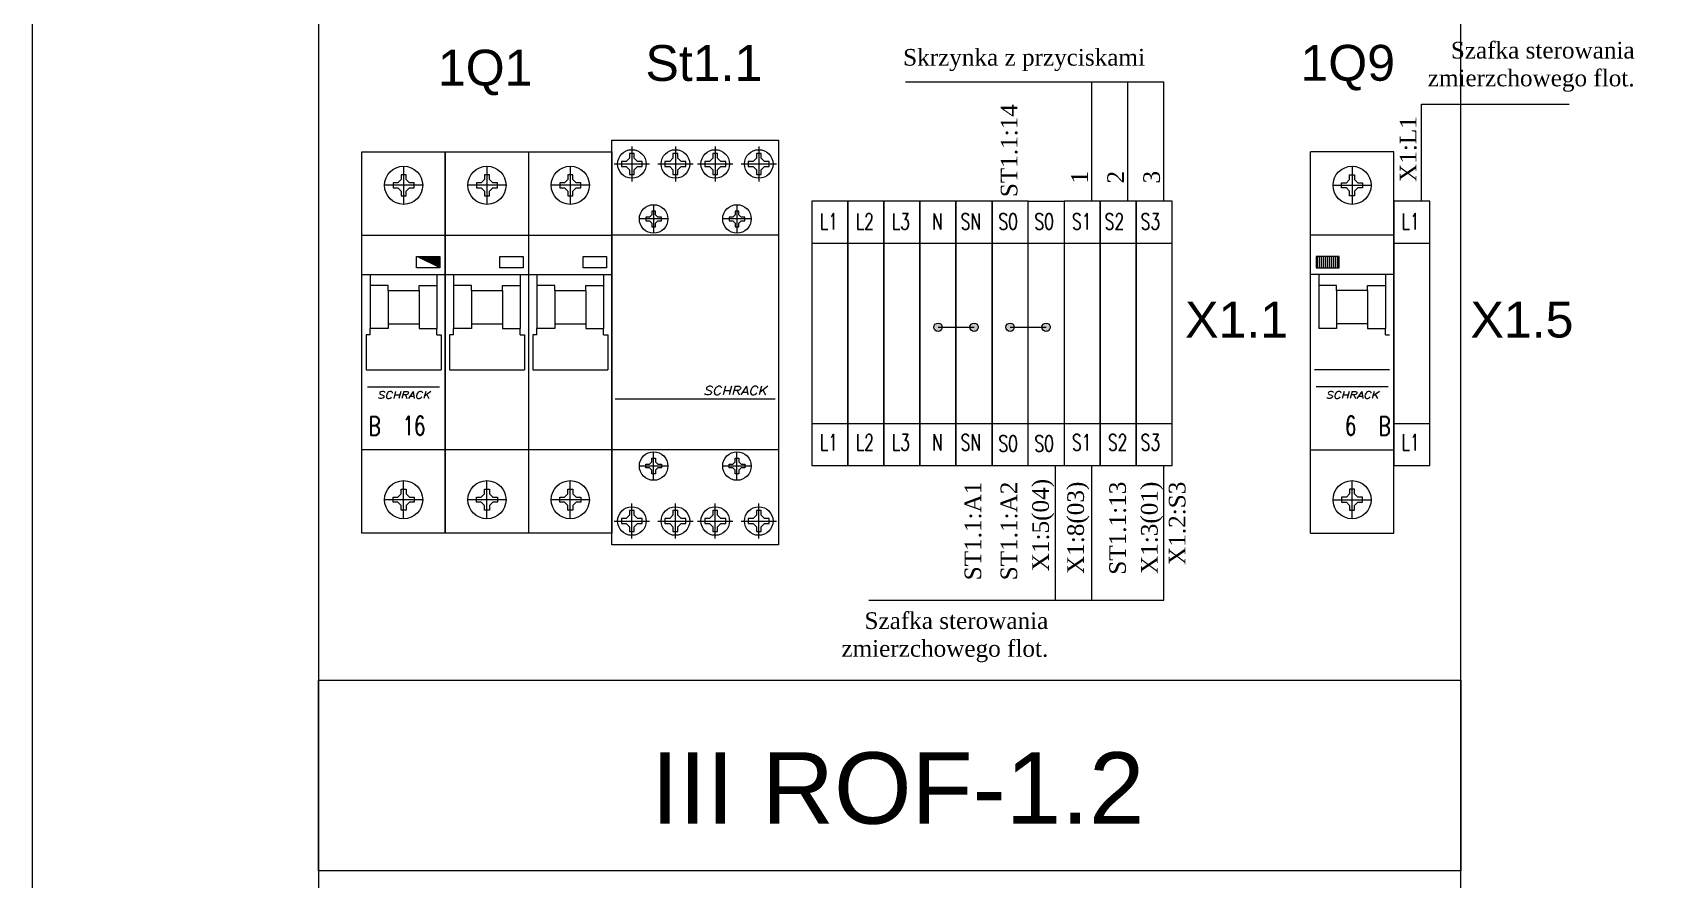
# Model space of a CAD drawing. Header units: millimetres. Extents: x 5687 to 64392, y -1898 to 18483.
# Drawn here: x 52742 to 57565, y 10643 to 13147 of the extents above; entities that cross this region are included whole.
import ezdxf
from ezdxf.enums import TextEntityAlignment as Align

# ---------------------------------------------------------------- set-up
doc = ezdxf.new("R2010")
doc.units = ezdxf.units.MM
doc.header["$LTSCALE"] = 0.3
doc.layers.get('0').update_dxf_attribs({"linetype": 'CONTINUOUS'})
doc.styles.add('Annotative', font='ARIAL.TTF')
doc.styles.add('logo', font='romand.shx', dxfattribs={"oblique": 15, "height": 1.5})
doc.styles.add('OPIS', font='simplex.shx', dxfattribs={"width": 0.7, "height": 4})
doc.styles.get("Standard").update_dxf_attribs({"font": 'romans.shx', "width": 0.7})

msp = doc.modelspace()

# ---------------------------------------------------------------- hatches: boundary and pattern name
at = {"lineweight": 9}
h = msp.add_hatch(dxfattribs=at)
h.set_pattern_fill('ANSI31', color=256, scale=3.522750000000001, angle=45, style=0)
h.set_pattern_definition([(90, (983224831.7889, 998003251.1283987), (-11.18473125, 2.346622895998962e-15), [])])
h.paths.add_polyline_path([(53878.73204580354, 12484.68053272731), (53878.73204580354, 12451.3445563045), (53946.90587669946, 12451.3445563045), (53946.90587669946, 12484.68053272731)])
h = msp.add_hatch(dxfattribs=at)
h.set_pattern_fill('ANSI31', color=256, scale=3.522750000000001, angle=45, style=0)
h.set_pattern_definition([(90, (983225078.3814002, 998003251.1283987), (-11.18473125, 2.346622895998962e-15), [])])
h.paths.add_polyline_path([(54125.3245458038, 12484.68053272731), (54125.3245458038, 12451.3445563045), (54193.49837669902, 12451.3445563045), (54193.49837669902, 12484.68053272731)])
h = msp.add_hatch(dxfattribs=at)
h.set_pattern_fill('ANSI31', color=256, scale=3.522750000000001, angle=45, style=0)
h.set_pattern_definition([(90, (983225324.9739002, 998003251.1283987), (-11.18473125, 2.346622895998962e-15), [])])
h.paths.add_polyline_path([(54371.9170458036, 12484.68053272731), (54371.9170458036, 12451.3445563045), (54440.09087669928, 12451.3445563045), (54440.09087669928, 12484.68053272731)])
h = msp.add_hatch(dxfattribs=at)
h.set_pattern_fill('ANSI31', color=256, scale=3.522750000000001, angle=45, style=0)
h.set_pattern_definition([(90, (983224108.1160085, 998003251.1283987), (-11.18473125, 2.346622895998962e-15), [])])
h.paths.add_polyline_path([(56539.8614688286, 12484.68053272731), (56539.8614688286, 12451.3445563045), (56608.03529972382, 12451.3445563045), (56608.03529972382, 12484.68053272731)])
h = msp.add_hatch(color=256, dxfattribs=at)
h.dxf.hatch_style = 1
h.paths.add_polyline_path([(55408.72962062046, 12275.72594783415, 1), (55433.98932169107, 12275.72594783415, 1)])
h.paths.add_polyline_path([(55515.25758062032, 12275.72594783415, 1), (55540.5172816914, 12275.72594783415, 1)])
h = msp.add_hatch(color=256, dxfattribs=at)
h.dxf.hatch_style = 1
h.paths.add_polyline_path([(55621.78554062042, 12275.72594783415, 1), (55647.04524169126, 12275.72594783415, 1)])
h.paths.add_polyline_path([(55728.31350062028, 12275.72594783415, 1), (55753.57320169089, 12275.72594783415, 1)])

# ---------------------------------------------------------------- linework, layer by layer
for p, q in [((55325.48219856209, 13001.83061213561), (56089.04066031598, 13001.83061213561)), ((55875.98474031579, 12648.5609938575), (55875.98474031579, 13001.83061213561)), ((55982.51270031565, 12648.5609938575), (55982.51270031565, 13001.83061213561)), ((56089.04066031598, 12648.5609938575), (56089.04066031598, 13001.83061213561)), ((56851.69404957313, 12648.5609938575), (56851.69404957313, 12935.71770548393)), ((56851.69404957313, 12935.71770548393), (57288.96944742798, 12935.71770548393)), ((53716.90217985617, 11667.12667410859), (53716.90217985617, 12794.4066741086)), ((53716.90217985617, 12794.4066741086), (53963.49467985597, 12794.4066741086)), ((53963.49467985597, 12794.4066741086), (53963.49467985597, 11667.12667410859)), ((53963.49467985597, 11667.12667410859), (53963.49467985597, 12794.4066741086)), ((53963.49467985597, 12794.4066741086), (54210.087179856, 12794.4066741086)), ((54210.087179856, 12794.4066741086), (54210.087179856, 11667.12667410859)), ((54210.087179856, 12794.4066741086), (54456.67967985626, 12794.4066741086)), ((54456.67967985626, 12794.4066741086), (54456.67967985626, 11667.12667410859)), ((54508.22491825427, 12789.83504836302), (54508.22491825427, 12775.79011879706)), ((54515.48178326301, 12789.83504836302), (54508.22491825427, 12789.83504836302)), ((54515.48178326301, 12810.93215519681), (54515.48178326301, 12706.73754186518)), ((54522.7386480615, 12789.83504836302), (54515.48178326301, 12789.83504836302)), ((54522.7386480615, 12775.79011900702), (54522.7386480615, 12789.83504836302)), ((54637.2132114408, 12789.83504836302), (54637.2132114408, 12775.79011879706)), ((54644.4700764493, 12789.83504836302), (54637.2132114408, 12789.83504836302)), ((54644.4700764493, 12810.93215519681), (54644.4700764493, 12706.73754186518)), ((54651.72694124756, 12789.83504836302), (54644.4700764493, 12789.83504836302)), ((54651.72694124756, 12775.79011900702), (54651.72694124756, 12789.83504836302)), ((54754.81741825453, 12789.83504836302), (54754.81741825453, 12775.79011879706)), ((54762.07428326303, 12789.83504836302), (54754.81741825453, 12789.83504836302)), ((54762.07428326303, 12810.93215519681), (54762.07428326303, 12706.73754186518)), ((54769.33114806129, 12789.83504836302), (54762.07428326303, 12789.83504836302)), ((54769.33114806129, 12775.79011900702), (54769.33114806129, 12789.83504836302)), ((54883.8057114406, 12789.83504836302), (54883.8057114406, 12775.79011879706)), ((54891.0625764491, 12789.83504836302), (54883.8057114406, 12789.83504836302)), ((54891.0625764491, 12810.93215519681), (54891.0625764491, 12706.73754186518)), ((54898.31944124782, 12789.83504836302), (54891.0625764491, 12789.83504836302)), ((54898.31944124782, 12775.79011900702), (54898.31944124782, 12789.83504836302)), ((56523.27266567163, 11667.12667410859), (56523.27266567163, 12794.4066741086)), ((56769.86516567189, 12794.4066741086), (56523.27266567163, 12794.4066741086)), ((56769.86516567189, 11667.12667410859), (56769.86516567189, 12794.4066741086)), ((53840.19842985607, 12752.13367410861), (53840.19842985607, 12639.40567410861)), ((54086.7909298561, 12752.13367410861), (54086.7909298561, 12639.40567410861)), ((54333.38342985589, 12752.13367410861), (54333.38342985589, 12639.40567410861)), ((54463.38447659704, 12758.83484853099), (54567.57908992874, 12758.83484853099)), ((54484.48158322097, 12766.09171353938), (54484.48158322097, 12758.83484853099)), ((54498.52651299685, 12766.09171353938), (54484.48158322097, 12766.09171353938)), ((54484.48158322097, 12758.83484853099), (54484.48158322097, 12751.5779835226)), ((54484.48158322097, 12751.5779835226), (54498.52651299685, 12751.5779835226)), ((54508.22491846429, 12775.79011900702), (54498.52651299685, 12766.09171353938)), ((54508.22491846429, 12741.87957805497), (54498.52651299685, 12751.5779835226)), ((54508.22491825427, 12741.87957826495), (54508.22491825427, 12727.83464848899)), ((54522.7386480615, 12775.79011900702), (54532.43705352893, 12766.09171353938)), ((54522.7386480615, 12741.87957805497), (54532.43705352893, 12751.5779835226)), ((54522.7386480615, 12727.83464848899), (54522.7386480615, 12741.87957805497)), ((54546.48198309503, 12766.09171353938), (54532.43705352893, 12766.09171353938)), ((54532.43705352893, 12751.5779835226), (54546.48198309503, 12751.5779835226)), ((54546.48198309503, 12758.83484853099), (54546.48198309503, 12766.09171353938)), ((54546.48198309503, 12751.5779835226), (54546.48198309503, 12758.83484853099)), ((54592.37276978357, 12758.83484853099), (54696.5673831148, 12758.83484853099)), ((54613.46987640703, 12766.09171353938), (54613.46987640703, 12758.83484853099)), ((54627.51480618291, 12766.09171353938), (54613.46987640703, 12766.09171353938)), ((54613.46987640703, 12758.83484853099), (54613.46987640703, 12751.5779835226)), ((54613.46987640703, 12751.5779835226), (54627.51480618291, 12751.5779835226)), ((54637.21321165081, 12775.79011900702), (54627.51480618291, 12766.09171353938)), ((54637.21321165081, 12741.87957805497), (54627.51480618291, 12751.5779835226)), ((54637.2132114408, 12741.87957826495), (54637.2132114408, 12727.83464848899)), ((54651.72694124756, 12775.79011900702), (54661.42534671546, 12766.09171353938)), ((54651.72694124756, 12741.87957805497), (54661.42534671546, 12751.5779835226)), ((54651.72694124756, 12727.83464848899), (54651.72694124756, 12741.87957805497)), ((54675.47027628132, 12766.09171353938), (54661.42534671546, 12766.09171353938)), ((54661.42534671546, 12751.5779835226), (54675.47027628132, 12751.5779835226)), ((54675.47027628132, 12758.83484853099), (54675.47027628132, 12766.09171353938)), ((54675.47027628132, 12751.5779835226), (54675.47027628132, 12758.83484853099)), ((54709.9769765973, 12758.83484853099), (54814.17158992853, 12758.83484853099)), ((54731.07408322123, 12766.09171353938), (54731.07408322123, 12758.83484853099)), ((54745.11901299664, 12766.09171353938), (54731.07408322123, 12766.09171353938)), ((54731.07408322123, 12758.83484853099), (54731.07408322123, 12751.5779835226)), ((54731.07408322123, 12751.5779835226), (54745.11901299664, 12751.5779835226)), ((54754.81741846455, 12775.79011900702), (54745.11901299664, 12766.09171353938)), ((54754.81741846455, 12741.87957805497), (54745.11901299664, 12751.5779835226)), ((54754.81741825453, 12741.87957826495), (54754.81741825453, 12727.83464848899)), ((54769.33114806129, 12775.79011900702), (54779.02955352896, 12766.09171353938)), ((54769.33114806129, 12741.87957805497), (54779.02955352896, 12751.5779835226)), ((54769.33114806129, 12727.83464848899), (54769.33114806129, 12741.87957805497)), ((54793.07448309506, 12766.09171353938), (54779.02955352896, 12766.09171353938)), ((54779.02955352896, 12751.5779835226), (54793.07448309506, 12751.5779835226)), ((54793.07448309506, 12758.83484853099), (54793.07448309506, 12766.09171353938)), ((54793.07448309506, 12751.5779835226), (54793.07448309506, 12758.83484853099)), ((54838.96526978337, 12758.83484853099), (54943.15988311506, 12758.83484853099)), ((54860.0623764073, 12766.09171353938), (54860.0623764073, 12758.83484853099)), ((54874.10730618317, 12766.09171353938), (54860.0623764073, 12766.09171353938)), ((54860.0623764073, 12758.83484853099), (54860.0623764073, 12751.5779835226)), ((54860.0623764073, 12751.5779835226), (54874.10730618317, 12751.5779835226)), ((54883.80571165061, 12775.79011900702), (54874.10730618317, 12766.09171353938)), ((54883.80571165061, 12741.87957805497), (54874.10730618317, 12751.5779835226)), ((54883.8057114406, 12741.87957826495), (54883.8057114406, 12727.83464848899)), ((54898.31944124782, 12775.79011900702), (54908.01784671503, 12766.09171353938)), ((54898.31944124782, 12741.87957805497), (54908.01784671503, 12751.5779835226)), ((54898.31944124782, 12727.83464848899), (54898.31944124782, 12741.87957805497)), ((54922.06277628112, 12766.09171353938), (54908.01784671503, 12766.09171353938)), ((54908.01784671503, 12751.5779835226), (54922.06277628112, 12751.5779835226)), ((54922.06277628112, 12758.83484853099), (54922.06277628112, 12766.09171353938)), ((54922.06277628112, 12751.5779835226), (54922.06277628112, 12758.83484853099)), ((56646.56891567152, 12752.13367410861), (56646.56891567152, 12639.40567410861)), ((53896.5624298559, 12695.76967410859), (53783.83442985601, 12695.76967410859)), ((53823.24315959014, 12703.02653911701), (53809.19823002405, 12703.02653911701)), ((53809.19823002405, 12703.02653911701), (53809.19823002405, 12695.76967410859)), ((53809.19823002405, 12695.76967410859), (53809.19823002405, 12688.5128091002)), ((53809.19823002405, 12688.5128091002), (53823.24315959014, 12688.5128091002)), ((53832.94156505735, 12712.72494458461), (53823.24315959014, 12703.02653911701)), ((53832.94156505735, 12678.81440363257), (53823.24315959014, 12688.5128091002)), ((53832.94156505735, 12726.7698741506), (53832.94156505735, 12712.72494458461)), ((53840.19842985607, 12726.7698741506), (53832.94156505735, 12726.7698741506)), ((53847.45529486457, 12726.7698741506), (53840.19842985607, 12726.7698741506)), ((53847.45529486457, 12712.72494437466), (53847.45529486457, 12726.7698741506)), ((53847.45529465456, 12712.72494458461), (53857.153700122, 12703.02653911701)), ((53847.45529465456, 12678.81440363257), (53857.153700122, 12688.5128091002)), ((53871.19862989787, 12703.02653911701), (53857.153700122, 12703.02653911701)), ((53857.153700122, 12688.5128091002), (53871.19862989787, 12688.5128091002)), ((53871.19862989787, 12695.76967410859), (53871.19862989787, 12703.02653911701)), ((53871.19862989787, 12688.5128091002), (53871.19862989787, 12695.76967410859)), ((54143.15492985616, 12695.76967410859), (54030.42692985627, 12695.76967410859)), ((54069.83565958971, 12703.02653911701), (54055.79073002408, 12703.02653911701)), ((54055.79073002408, 12703.02653911701), (54055.79073002408, 12695.76967410859)), ((54055.79073002408, 12695.76967410859), (54055.79073002408, 12688.5128091002)), ((54055.79073002408, 12688.5128091002), (54069.83565958971, 12688.5128091002)), ((54079.53406505761, 12712.72494458461), (54069.83565958971, 12703.02653911701)), ((54079.53406505761, 12678.81440363257), (54069.83565958971, 12688.5128091002)), ((54079.53406505761, 12726.7698741506), (54079.53406505761, 12712.72494458461)), ((54086.7909298561, 12726.7698741506), (54079.53406505761, 12726.7698741506)), ((54094.04779486437, 12726.7698741506), (54086.7909298561, 12726.7698741506)), ((54094.04779486437, 12712.72494437466), (54094.04779486437, 12726.7698741506)), ((54094.04779465435, 12712.72494458461), (54103.74620012226, 12703.02653911701)), ((54094.04779465435, 12678.81440363257), (54103.74620012226, 12688.5128091002)), ((54117.79112989813, 12703.02653911701), (54103.74620012226, 12703.02653911701)), ((54103.74620012226, 12688.5128091002), (54117.79112989813, 12688.5128091002)), ((54117.79112989813, 12695.76967410859), (54117.79112989813, 12703.02653911701)), ((54117.79112989813, 12688.5128091002), (54117.79112989813, 12695.76967410859)), ((54389.74742985595, 12695.76967410859), (54277.01942985607, 12695.76967410859)), ((54302.38323002387, 12703.02653911701), (54302.38323002387, 12695.76967410859)), ((54316.42815958997, 12703.02653911701), (54302.38323002387, 12703.02653911701)), ((54302.38323002387, 12695.76967410859), (54302.38323002387, 12688.5128091002)), ((54302.38323002387, 12688.5128091002), (54316.42815958997, 12688.5128091002)), ((54326.12656505787, 12712.72494458461), (54316.42815958997, 12703.02653911701)), ((54326.12656505787, 12678.81440363257), (54316.42815958997, 12688.5128091002)), ((54333.38342985589, 12726.7698741506), (54326.12656505787, 12726.7698741506)), ((54326.12656505787, 12726.7698741506), (54326.12656505787, 12712.72494458461)), ((54340.6402948644, 12726.7698741506), (54333.38342985589, 12726.7698741506)), ((54340.6402948644, 12712.72494437466), (54340.6402948644, 12726.7698741506)), ((54340.64029465461, 12712.72494458461), (54350.33870012229, 12703.02653911701)), ((54340.64029465461, 12678.81440363257), (54350.33870012229, 12688.5128091002)), ((54364.38362989793, 12703.02653911701), (54350.33870012229, 12703.02653911701)), ((54350.33870012229, 12688.5128091002), (54364.38362989793, 12688.5128091002)), ((54364.38362989793, 12695.76967410859), (54364.38362989793, 12703.02653911701)), ((54364.38362989793, 12688.5128091002), (54364.38362989793, 12695.76967410859)), ((54508.22491825427, 12727.83464848899), (54515.48178326301, 12727.83464848899)), ((54515.48178326301, 12727.83464848899), (54522.7386480615, 12727.83464848899)), ((54637.2132114408, 12727.83464848899), (54644.4700764493, 12727.83464848899)), ((54644.4700764493, 12727.83464848899), (54651.72694124756, 12727.83464848899)), ((54754.81741825453, 12727.83464848899), (54762.07428326303, 12727.83464848899)), ((54762.07428326303, 12727.83464848899), (54769.33114806129, 12727.83464848899)), ((54883.8057114406, 12727.83464848899), (54891.0625764491, 12727.83464848899)), ((54891.0625764491, 12727.83464848899), (54898.31944124782, 12727.83464848899)), ((56590.2049156717, 12695.76967410859), (56702.93291567182, 12695.76967410859)), ((56615.56871562949, 12703.02653911701), (56629.6136454056, 12703.02653911701)), ((56615.56871562949, 12695.76967410859), (56615.56871562949, 12703.02653911701)), ((56615.56871562949, 12688.5128091002), (56615.56871562949, 12695.76967410859)), ((56629.6136454056, 12688.5128091002), (56615.56871562949, 12688.5128091002)), ((56639.3120508735, 12712.72494458461), (56629.6136454056, 12703.02653911701)), ((56639.3120508735, 12678.81440363257), (56629.6136454056, 12688.5128091002)), ((56639.31205066349, 12712.72494437466), (56639.31205066349, 12726.7698741506)), ((56639.31205066349, 12726.7698741506), (56646.56891567152, 12726.7698741506)), ((56646.56891567152, 12726.7698741506), (56653.82578047001, 12726.7698741506)), ((56653.82578047001, 12726.7698741506), (56653.82578047001, 12712.72494458461)), ((56653.82578047001, 12712.72494458461), (56663.52418593792, 12703.02653911701)), ((56653.82578047001, 12678.81440363257), (56663.52418593792, 12688.5128091002)), ((56663.52418593792, 12703.02653911701), (56677.56911550355, 12703.02653911701)), ((56677.56911550355, 12688.5128091002), (56663.52418593792, 12688.5128091002)), ((56677.56911550355, 12703.02653911701), (56677.56911550355, 12695.76967410859)), ((56677.56911550355, 12695.76967410859), (56677.56911550355, 12688.5128091002)), ((53832.94156505735, 12678.81440363257), (53832.94156505735, 12664.76947427657)), ((53832.94156505735, 12664.76947427657), (53840.19842985607, 12664.76947427657)), ((53840.19842985607, 12664.76947427657), (53847.45529486457, 12664.76947427657)), ((53847.45529486457, 12664.76947427657), (53847.45529486457, 12678.81440384255)), ((54079.53406505761, 12678.81440363257), (54079.53406505761, 12664.76947427657)), ((54079.53406505761, 12664.76947427657), (54086.7909298561, 12664.76947427657)), ((54086.7909298561, 12664.76947427657), (54094.04779486437, 12664.76947427657)), ((54094.04779486437, 12664.76947427657), (54094.04779486437, 12678.81440384255)), ((54326.12656505787, 12678.81440363257), (54326.12656505787, 12664.76947427657)), ((54326.12656505787, 12664.76947427657), (54333.38342985589, 12664.76947427657)), ((54333.38342985589, 12664.76947427657), (54340.6402948644, 12664.76947427657)), ((54340.6402948644, 12664.76947427657), (54340.6402948644, 12678.81440384255)), ((54579.97592985615, 12638.40849057369), (54579.97592985615, 12553.83667497411)), ((54826.56842985595, 12638.40849057369), (54826.56842985595, 12553.83667497411)), ((55687.62789641423, 12648.5609938575), (55794.15585641409, 12648.5609938575)), ((56639.31205066349, 12664.76947427657), (56639.31205066349, 12678.81440384255)), ((56646.56891567152, 12664.76947427657), (56639.31205066349, 12664.76947427657)), ((56653.82578047001, 12664.76947427657), (56646.56891567152, 12664.76947427657)), ((56653.82578047001, 12678.81440363257), (56653.82578047001, 12664.76947427657)), ((54622.261837656, 12596.12258277389), (54537.69002205631, 12596.12258277389)), ((54567.2555942662, 12601.56689340918), (54556.71868069223, 12601.56689340918)), ((54556.71868069223, 12601.56689340918), (54556.71868069223, 12596.12258277389)), ((54556.71868069223, 12596.12258277389), (54556.71868069223, 12590.6782721386)), ((54556.71868069223, 12590.6782721386), (54567.2555942662, 12590.6782721386)), ((54574.53161937822, 12608.84291852146), (54567.2555942662, 12601.56689340918)), ((54574.53161937822, 12583.40224702635), (54567.2555942662, 12590.6782721386)), ((54574.53161937822, 12619.37983209534), (54574.53161937822, 12608.84291852146)), ((54579.97592985615, 12619.37983209534), (54574.53161937822, 12619.37983209534)), ((54585.42024049172, 12619.37983209534), (54579.97592985615, 12619.37983209534)), ((54585.42024049172, 12608.84291836377), (54585.42024049172, 12619.37983209534)), ((54585.42024033409, 12608.84291852146), (54592.69626544611, 12601.56689340918)), ((54585.42024033409, 12583.40224702635), (54592.69626544611, 12590.6782721386)), ((54603.23317917771, 12601.56689340918), (54592.69626544611, 12601.56689340918)), ((54592.69626544611, 12590.6782721386), (54603.23317917771, 12590.6782721386)), ((54603.23317917771, 12596.12258277389), (54603.23317917771, 12601.56689340918)), ((54603.23317917771, 12590.6782721386), (54603.23317917771, 12596.12258277389)), ((54868.85433765626, 12596.12258277389), (54784.28252205611, 12596.12258277389)), ((54813.848094266, 12601.56689340918), (54803.31118069202, 12601.56689340918)), ((54803.31118069202, 12601.56689340918), (54803.31118069202, 12596.12258277389)), ((54803.31118069202, 12596.12258277389), (54803.31118069202, 12590.6782721386)), ((54803.31118069202, 12590.6782721386), (54813.848094266, 12590.6782721386)), ((54821.12411937802, 12608.84291852146), (54813.848094266, 12601.56689340918)), ((54821.12411937802, 12583.40224702635), (54813.848094266, 12590.6782721386)), ((54821.12411937802, 12619.37983209534), (54821.12411937802, 12608.84291852146)), ((54826.56842985595, 12619.37983209534), (54821.12411937802, 12619.37983209534)), ((54832.01274049128, 12619.37983209534), (54826.56842985595, 12619.37983209534)), ((54832.01274049128, 12608.84291836377), (54832.01274049128, 12619.37983209534)), ((54832.01274033435, 12608.84291852146), (54839.28876544614, 12601.56689340918)), ((54832.01274033435, 12583.40224702635), (54839.28876544614, 12590.6782721386)), ((54849.82567917727, 12601.56689340918), (54839.28876544614, 12601.56689340918)), ((54839.28876544614, 12590.6782721386), (54849.82567917727, 12590.6782721386)), ((54849.82567917727, 12596.12258277389), (54849.82567917727, 12601.56689340918)), ((54849.82567917727, 12590.6782721386), (54849.82567917727, 12596.12258277389)), ((53716.90217985617, 12548.07180923464), (53963.49467985597, 12548.07180923464)), ((53963.49467985597, 12548.07180923464), (54210.087179856, 12548.07180923464)), ((54210.087179856, 12548.07180923464), (54456.67967985626, 12548.07180923464)), ((54703.27217985605, 12547.81417410881), (54456.67967985626, 12547.81417410881)), ((54574.53161937822, 12583.40224702635), (54574.53161937822, 12572.86533360974)), ((54574.53161937822, 12572.86533360974), (54579.97592985615, 12572.86533360974)), ((54579.97592985615, 12572.86533360974), (54585.42024049172, 12572.86533360974)), ((54585.42024049172, 12572.86533360974), (54585.42024049172, 12583.40224718402)), ((54949.86467985631, 12547.81417410881), (54703.27217985605, 12547.81417410881)), ((54821.12411937802, 12583.40224702635), (54821.12411937802, 12572.86533360974)), ((54821.12411937802, 12572.86533360974), (54826.56842985595, 12572.86533360974)), ((54826.56842985595, 12572.86533360974), (54832.01274049128, 12572.86533360974)), ((54832.01274049128, 12572.86533360974), (54832.01274049128, 12583.40224718402)), ((56769.86516567189, 12548.07180923464), (56523.27266567163, 12548.07180923464)), ((55048.46013641436, 12524.27837385748), (55154.98809641422, 12524.27837385748)), ((55154.98809641422, 12524.27837385748), (55261.51605641432, 12524.27837385748)), ((55261.51605641432, 12524.27837385748), (55368.04401641418, 12524.27837385748)), ((55368.04401641418, 12524.27837385748), (55474.57197641404, 12524.27837385748)), ((55474.57197641404, 12524.27837385748), (55581.09993641436, 12524.27837385748)), ((55581.09993641436, 12524.27837385748), (55687.62789641423, 12524.27837385748)), ((55687.62789641423, 12524.27837385748), (55794.15585641409, 12524.27837385748)), ((55794.15585641409, 12524.27837385748), (55900.68381641441, 12524.27837385748)), ((55900.68381641441, 12524.27837385748), (56007.21177641427, 12524.27837385748)), ((56007.21177641427, 12524.27837385748), (56113.73973641414, 12524.27837385748)), ((56769.86516567189, 12524.27837385748), (56876.39312567175, 12524.27837385748)), ((53716.90218006595, 12432.26797406661), (53963.49467985597, 12432.26797406661)), ((53741.5614298562, 12432.26797406661), (53741.5614298562, 12272.19323245468)), ((53794.40267985602, 12399.01223245467), (53741.5614298562, 12399.01223245467)), ((53794.40267985602, 12384.92123245469), (53794.40267985602, 12399.01223245467)), ((53885.99417985589, 12384.92123245469), (53885.99417985589, 12399.01223245467)), ((53885.99417985589, 12399.01223245467), (53938.83542985594, 12399.01223245467)), ((53938.83542985594, 12432.26797406661), (53938.83542985594, 12272.19323245468)), ((53963.49468006575, 12432.26797406661), (54210.087179856, 12432.26797406661)), ((53988.15392985576, 12432.26797406661), (53988.15392985576, 12272.19323245468)), ((54040.99517985628, 12399.01223245467), (53988.15392985576, 12399.01223245467)), ((54040.99517985628, 12384.92123245469), (54040.99517985628, 12399.01223245467)), ((54132.58667985615, 12384.92123245469), (54132.58667985615, 12399.01223245467)), ((54132.58667985615, 12399.01223245467), (54185.4279298562, 12399.01223245467)), ((54185.4279298562, 12432.26797406661), (54185.4279298562, 12272.19323245468)), ((54210.08718006601, 12432.26797406661), (54456.67967985626, 12432.26797406661)), ((54234.74642985602, 12432.26797406661), (54234.74642985602, 12272.19323245468)), ((54287.58767985608, 12399.01223245467), (54234.74642985602, 12399.01223245467)), ((54287.58767985608, 12384.92123245469), (54287.58767985608, 12399.01223245467)), ((54379.17917985594, 12399.01223245467), (54432.02042985623, 12399.01223245467)), ((54379.17917985594, 12384.92123245469), (54379.17917985594, 12399.01223245467)), ((54432.02042985623, 12432.26797406661), (54432.02042985623, 12272.19323245468)), ((56769.86516546187, 12432.26797406661), (56523.27266567163, 12432.26797406661)), ((56547.93191567165, 12432.26797406661), (56547.93191567165, 12272.19323245468)), ((56600.77316567147, 12399.01223245467), (56547.93191567165, 12399.01223245467)), ((56600.77316567147, 12384.92123245469), (56600.77316567147, 12399.01223245467)), ((56692.36466567157, 12384.92123245469), (56692.36466567157, 12399.01223245467)), ((56692.36466567157, 12399.01223245467), (56745.20591567186, 12399.01223245467)), ((56745.20591567186, 12432.26797406661), (56745.20591567186, 12272.19323245468)), ((53794.40267985602, 12384.92123245469), (53794.40267985602, 12286.28423245467)), ((53794.40267985602, 12384.92123245469), (53885.99417985589, 12384.92123245469)), ((53885.99417985589, 12384.92123245469), (53885.99417985589, 12286.28423245467)), ((54040.99517985628, 12384.92123245469), (54040.99517985628, 12286.28423245467)), ((54040.99517985628, 12384.92123245469), (54132.58667985615, 12384.92123245469)), ((54132.58667985615, 12384.92123245469), (54132.58667985615, 12286.28423245467)), ((54287.58767985608, 12384.92123245469), (54379.17917985594, 12384.92123245469)), ((54287.58767985608, 12384.92123245469), (54287.58767985608, 12286.28423245467)), ((54379.17917985594, 12384.92123245469), (54379.17917985594, 12286.28423245467)), ((56600.77316567147, 12384.92123245469), (56600.77316567147, 12286.28423245467)), ((56692.36466567157, 12384.92123245469), (56600.77316567147, 12384.92123245469)), ((56692.36466567157, 12384.92123245469), (56692.36466567157, 12286.28423245467)), ((53729.23180485595, 12253.43058142604), (53729.23180485595, 12149.8564372694)), ((53741.5614298562, 12253.43058142604), (53729.23180485595, 12253.43058142604)), ((53794.40267985602, 12272.19323245468), (53741.5614298562, 12272.19323245468)), ((53741.5614298562, 12253.43058142604), (53741.5614298562, 12272.19323245468)), ((53794.40267985602, 12286.28423245467), (53794.40267985602, 12272.19323245468)), ((53794.40267985602, 12286.28423245467), (53885.99417985589, 12286.28423245467)), ((53885.99417985589, 12286.28423245467), (53885.99417985589, 12272.19323245468)), ((53885.99417985589, 12272.19323245468), (53938.83542985594, 12272.19323245468)), ((53938.83542985594, 12253.43058142604), (53938.83542985594, 12272.19323245468)), ((53938.83542985594, 12253.43058142604), (53951.16505485619, 12253.43058142604)), ((53951.16505485619, 12253.43058142604), (53951.16505485619, 12149.8564372694)), ((53975.82430485598, 12253.43058142604), (53975.82430485598, 12149.8564372694)), ((53988.15392985576, 12253.43058142604), (53975.82430485598, 12253.43058142604)), ((54040.99517985628, 12272.19323245468), (53988.15392985576, 12272.19323245468)), ((53988.15392985576, 12253.43058142604), (53988.15392985576, 12272.19323245468)), ((54040.99517985628, 12286.28423245467), (54040.99517985628, 12272.19323245468)), ((54040.99517985628, 12286.28423245467), (54132.58667985615, 12286.28423245467)), ((54132.58667985615, 12286.28423245467), (54132.58667985615, 12272.19323245468)), ((54132.58667985615, 12272.19323245468), (54185.4279298562, 12272.19323245468)), ((54185.4279298562, 12253.43058142604), (54185.4279298562, 12272.19323245468)), ((54185.4279298562, 12253.43058142604), (54197.75755485622, 12253.43058142604)), ((54197.75755485622, 12253.43058142604), (54197.75755485622, 12149.8564372694)), ((54222.41680485578, 12253.43058142604), (54222.41680485578, 12149.8564372694)), ((54234.74642985602, 12253.43058142604), (54222.41680485578, 12253.43058142604)), ((54234.74642985602, 12253.43058142604), (54234.74642985602, 12272.19323245468)), ((54287.58767985608, 12272.19323245468), (54234.74642985602, 12272.19323245468)), ((54287.58767985608, 12286.28423245467), (54379.17917985594, 12286.28423245467)), ((54287.58767985608, 12286.28423245467), (54287.58767985608, 12272.19323245468)), ((54379.17917985594, 12286.28423245467), (54379.17917985594, 12272.19323245468)), ((54379.17917985594, 12272.19323245468), (54432.02042985623, 12272.19323245468)), ((54432.02042985623, 12253.43058142604), (54432.02042985623, 12272.19323245468)), ((54432.02042985623, 12253.43058142604), (54444.35005485601, 12253.43058142604)), ((54444.35005485601, 12253.43058142604), (54444.35005485601, 12149.8564372694)), ((55421.35947115565, 12275.72594783415), (55527.88743115551, 12275.72594783415)), ((55634.41539115584, 12275.72594783415), (55740.9433511557, 12275.72594783415)), ((56600.77316567147, 12272.19323245468), (56547.93191567165, 12272.19323245468)), ((56600.77316567147, 12286.28423245467), (56600.77316567147, 12272.19323245468)), ((56692.36466567157, 12286.28423245467), (56600.77316567147, 12286.28423245467)), ((56692.36466567157, 12286.28423245467), (56692.36466567157, 12272.19323245468)), ((56692.36466567157, 12272.19323245468), (56745.20591567186, 12272.19323245468)), ((56745.20591567186, 12253.43058142604), (56745.20591567186, 12272.19323245468)), ((56745.20591567186, 12253.43058142604), (56757.53554067164, 12253.43058142604)), ((53729.23180485595, 12149.8564372694), (53951.16505485619, 12149.85643705944)), ((53975.82430485598, 12149.8564372694), (54197.75755485622, 12149.85643705944)), ((54222.41680485578, 12149.8564372694), (54444.35005485601, 12149.85643705944)), ((56757.53554067164, 12149.8564372694), (56535.60229067187, 12149.85643705944)), ((53733.73572542224, 12099.97449791051), (53946.31075231577, 12099.97449770053)), ((54465.9194972367, 12063.75655365578), (54692.99318925859, 12063.75655365578)), ((54692.99318925859, 12063.75655365578), (54939.58568925885, 12063.75655365578)), ((56753.03162010582, 12099.97449791051), (56540.45659321159, 12099.97449770053)), ((55048.46013641436, 11991.63857385749), (55154.98809641422, 11991.63857385749)), ((55154.98809641422, 11991.63857385749), (55261.51605641432, 11991.63857385749)), ((55261.51605641432, 11991.63857385749), (55368.04401641418, 11991.63857385749)), ((55368.04401641418, 11991.63857385749), (55474.57197641404, 11991.63857385749)), ((55474.57197641404, 11991.63857385749), (55581.09993641436, 11991.63857385749)), ((55581.09993641436, 11991.63857385749), (55687.62789641423, 11991.63857385749)), ((55687.62789641423, 11991.63857385749), (55794.15585641409, 11991.63857385749)), ((55794.15585641409, 11991.63857385749), (55900.68381641441, 11991.63857385749)), ((55900.68381641441, 11991.63857385749), (56007.21177641427, 11991.63857385749)), ((56007.21177641427, 11991.63857385749), (56113.73973641414, 11991.63857385749)), ((56769.86516567189, 11991.63857385749), (56876.39312567175, 11991.63857385749)), ((53963.49467985597, 11913.7191741086), (53716.90217985617, 11913.7191741086)), ((54210.087179856, 11913.7191741086), (53963.49467985597, 11913.7191741086)), ((54456.67967985626, 11913.7191741086), (54210.087179856, 11913.7191741086)), ((54703.27217985605, 11913.71917410881), (54456.67967985626, 11913.71917410881)), ((54949.86467985631, 11913.71917410881), (54703.27217985605, 11913.71917410881)), ((56523.27266567163, 11913.7191741086), (56769.86516567189, 11913.7191741086)), ((54622.261837656, 11865.4107654433), (54537.69002205631, 11865.4107654433)), ((54556.71868069223, 11865.4107654433), (54556.71868069223, 11870.85507607859)), ((54556.71868069223, 11870.85507607859), (54567.2555942662, 11870.85507607859)), ((54556.71868069223, 11859.96645480801), (54556.71868069223, 11865.4107654433)), ((54574.53161937822, 11878.13110119084), (54567.2555942662, 11870.85507607859)), ((54574.53161937822, 11888.66801460745), (54579.97592985615, 11888.66801460745)), ((54574.53161937822, 11878.13110119084), (54574.53161937822, 11888.66801460745)), ((54579.97592985615, 11823.12485764351), (54579.97592985615, 11907.69667324309)), ((54579.97592985615, 11888.66801460745), (54585.42024049172, 11888.66801460745)), ((54585.42024049172, 11888.66801460745), (54585.42024049172, 11878.13110103317)), ((54585.42024033409, 11878.13110119084), (54592.69626544611, 11870.85507607859)), ((54592.69626544611, 11870.85507607859), (54603.23317917771, 11870.85507607859)), ((54603.23317917771, 11870.85507607859), (54603.23317917771, 11865.4107654433)), ((54603.23317917771, 11865.4107654433), (54603.23317917771, 11859.96645480801)), ((54868.85433765626, 11865.4107654433), (54784.28252205611, 11865.4107654433)), ((54803.31118069202, 11865.4107654433), (54803.31118069202, 11870.85507607859)), ((54803.31118069202, 11870.85507607859), (54813.848094266, 11870.85507607859)), ((54803.31118069202, 11859.96645480801), (54803.31118069202, 11865.4107654433)), ((54821.12411937802, 11878.13110119084), (54813.848094266, 11870.85507607859)), ((54821.12411937802, 11888.66801460745), (54826.56842985595, 11888.66801460745)), ((54821.12411937802, 11878.13110119084), (54821.12411937802, 11888.66801460745)), ((54826.56842985595, 11823.12485764351), (54826.56842985595, 11907.69667324309)), ((54826.56842985595, 11888.66801460745), (54832.01274049128, 11888.66801460745)), ((54832.01274049128, 11888.66801460745), (54832.01274049128, 11878.13110103317)), ((54832.01274033435, 11878.13110119084), (54839.28876544614, 11870.85507607859)), ((54839.28876544614, 11870.85507607859), (54849.82567917727, 11870.85507607859)), ((54849.82567917727, 11870.85507607859), (54849.82567917727, 11865.4107654433)), ((54849.82567917727, 11865.4107654433), (54849.82567917727, 11859.96645480801)), ((55687.62789641423, 11867.3559538575), (55794.15585641409, 11867.3559538575)), ((55769.45678031546, 11468.80031060937), (55769.45678031546, 11867.3559538575)), ((55875.98474031579, 11468.80031060937), (55875.98474031579, 11867.3559538575)), ((56089.04066031598, 11468.80031060937), (56089.04066031598, 11867.3559538575)), ((53840.19842985607, 11709.39967410859), (53840.19842985607, 11822.12767410861)), ((54086.7909298561, 11709.39967410859), (54086.7909298561, 11822.12767410861)), ((54333.38342985589, 11709.39967410859), (54333.38342985589, 11822.12767410861)), ((54567.2555942662, 11859.96645480801), (54556.71868069223, 11859.96645480801)), ((54574.53161937822, 11852.69042969575), (54567.2555942662, 11859.96645480801)), ((54574.53161937822, 11842.15351612188), (54574.53161937822, 11852.69042969575)), ((54579.97592985615, 11842.15351612188), (54574.53161937822, 11842.15351612188)), ((54585.42024049172, 11842.15351612188), (54579.97592985615, 11842.15351612188)), ((54585.42024033409, 11852.69042969575), (54592.69626544611, 11859.96645480801)), ((54585.42024049172, 11852.69042985342), (54585.42024049172, 11842.15351612188)), ((54603.23317917771, 11859.96645480801), (54592.69626544611, 11859.96645480801)), ((54813.848094266, 11859.96645480801), (54803.31118069202, 11859.96645480801)), ((54821.12411937802, 11852.69042969575), (54813.848094266, 11859.96645480801)), ((54821.12411937802, 11842.15351612188), (54821.12411937802, 11852.69042969575)), ((54826.56842985595, 11842.15351612188), (54821.12411937802, 11842.15351612188)), ((54832.01274049128, 11842.15351612188), (54826.56842985595, 11842.15351612188)), ((54832.01274033435, 11852.69042969575), (54839.28876544614, 11859.96645480801)), ((54832.01274049128, 11852.69042985342), (54832.01274049128, 11842.15351612188)), ((54849.82567917727, 11859.96645480801), (54839.28876544614, 11859.96645480801)), ((56646.56891567152, 11709.39967410859), (56646.56891567152, 11822.12767410861)), ((53809.19823002405, 11765.7636741086), (53809.19823002405, 11773.02053911699)), ((53809.19823002405, 11773.02053911699), (53823.24315959014, 11773.02053911699)), ((53832.94156505735, 11782.71894458462), (53823.24315959014, 11773.02053911699)), ((53832.94156505735, 11796.76387394062), (53840.19842985607, 11796.76387394062)), ((53832.94156505735, 11782.71894458462), (53832.94156505735, 11796.76387394062)), ((53840.19842985607, 11796.76387394062), (53847.45529486457, 11796.76387394062)), ((53847.45529486457, 11796.76387394062), (53847.45529486457, 11782.71894437465)), ((53847.45529465456, 11782.71894458462), (53857.153700122, 11773.02053911699)), ((53857.153700122, 11773.02053911699), (53871.19862989787, 11773.02053911699)), ((53871.19862989787, 11773.02053911699), (53871.19862989787, 11765.7636741086)), ((54055.79073002408, 11765.7636741086), (54055.79073002408, 11773.02053911699)), ((54055.79073002408, 11773.02053911699), (54069.83565958971, 11773.02053911699)), ((54079.53406505761, 11782.71894458462), (54069.83565958971, 11773.02053911699)), ((54079.53406505761, 11796.76387394062), (54086.7909298561, 11796.76387394062)), ((54079.53406505761, 11782.71894458462), (54079.53406505761, 11796.76387394062)), ((54086.7909298561, 11796.76387394062), (54094.04779486437, 11796.76387394062)), ((54094.04779486437, 11796.76387394062), (54094.04779486437, 11782.71894437465)), ((54094.04779465435, 11782.71894458462), (54103.74620012226, 11773.02053911699)), ((54103.74620012226, 11773.02053911699), (54117.79112989813, 11773.02053911699)), ((54117.79112989813, 11773.02053911699), (54117.79112989813, 11765.7636741086)), ((54302.38323002387, 11773.02053911699), (54316.42815958997, 11773.02053911699)), ((54302.38323002387, 11765.7636741086), (54302.38323002387, 11773.02053911699)), ((54326.12656505787, 11782.71894458462), (54316.42815958997, 11773.02053911699)), ((54326.12656505787, 11782.71894458462), (54326.12656505787, 11796.76387394062)), ((54326.12656505787, 11796.76387394062), (54333.38342985589, 11796.76387394062)), ((54333.38342985589, 11796.76387394062), (54340.6402948644, 11796.76387394062)), ((54340.6402948644, 11796.76387394062), (54340.6402948644, 11782.71894437465)), ((54340.64029465461, 11782.71894458462), (54350.33870012229, 11773.02053911699)), ((54350.33870012229, 11773.02053911699), (54364.38362989793, 11773.02053911699)), ((54364.38362989793, 11773.02053911699), (54364.38362989793, 11765.7636741086)), ((56615.56871562949, 11773.02053911699), (56615.56871562949, 11765.7636741086)), ((56629.6136454056, 11773.02053911699), (56615.56871562949, 11773.02053911699)), ((56639.3120508735, 11782.71894458462), (56629.6136454056, 11773.02053911699)), ((56646.56891567152, 11796.76387394062), (56639.31205066349, 11796.76387394062)), ((56639.31205066349, 11796.76387394062), (56639.31205066349, 11782.71894437465)), ((56653.82578047001, 11796.76387394062), (56646.56891567152, 11796.76387394062)), ((56653.82578047001, 11782.71894458462), (56653.82578047001, 11796.76387394062)), ((56653.82578047001, 11782.71894458462), (56663.52418593792, 11773.02053911699)), ((56677.56911550355, 11773.02053911699), (56663.52418593792, 11773.02053911699)), ((56677.56911550355, 11765.7636741086), (56677.56911550355, 11773.02053911699)), ((53896.5624298559, 11765.7636741086), (53783.83442985601, 11765.7636741086)), ((53809.19823002405, 11758.50680910021), (53809.19823002405, 11765.7636741086)), ((53823.24315959014, 11758.50680910021), (53809.19823002405, 11758.50680910021)), ((53832.94156505735, 11748.80840363258), (53823.24315959014, 11758.50680910021)), ((53832.94156505735, 11734.7634740666), (53832.94156505735, 11748.80840363258)), ((53840.19842985607, 11734.7634740666), (53832.94156505735, 11734.7634740666)), ((53847.45529486457, 11734.7634740666), (53840.19842985607, 11734.7634740666)), ((53847.45529465456, 11748.80840363258), (53857.153700122, 11758.50680910021)), ((53847.45529486457, 11748.80840384253), (53847.45529486457, 11734.7634740666)), ((53871.19862989787, 11758.50680910021), (53857.153700122, 11758.50680910021)), ((53871.19862989787, 11765.7636741086), (53871.19862989787, 11758.50680910021)), ((54143.15492985616, 11765.7636741086), (54030.42692985627, 11765.7636741086)), ((54055.79073002408, 11758.50680910021), (54055.79073002408, 11765.7636741086)), ((54069.83565958971, 11758.50680910021), (54055.79073002408, 11758.50680910021)), ((54079.53406505761, 11748.80840363258), (54069.83565958971, 11758.50680910021)), ((54079.53406505761, 11734.7634740666), (54079.53406505761, 11748.80840363258)), ((54086.7909298561, 11734.7634740666), (54079.53406505761, 11734.7634740666)), ((54094.04779486437, 11734.7634740666), (54086.7909298561, 11734.7634740666)), ((54094.04779465435, 11748.80840363258), (54103.74620012226, 11758.50680910021)), ((54094.04779486437, 11748.80840384253), (54094.04779486437, 11734.7634740666)), ((54117.79112989813, 11758.50680910021), (54103.74620012226, 11758.50680910021)), ((54117.79112989813, 11765.7636741086), (54117.79112989813, 11758.50680910021)), ((54389.74742985595, 11765.7636741086), (54277.01942985607, 11765.7636741086)), ((54302.38323002387, 11758.50680910021), (54302.38323002387, 11765.7636741086)), ((54316.42815958997, 11758.50680910021), (54302.38323002387, 11758.50680910021)), ((54326.12656505787, 11748.80840363258), (54316.42815958997, 11758.50680910021)), ((54326.12656505787, 11734.7634740666), (54326.12656505787, 11748.80840363258)), ((54333.38342985589, 11734.7634740666), (54326.12656505787, 11734.7634740666)), ((54340.6402948644, 11734.7634740666), (54333.38342985589, 11734.7634740666)), ((54340.64029465461, 11748.80840363258), (54350.33870012229, 11758.50680910021)), ((54340.6402948644, 11748.80840384253), (54340.6402948644, 11734.7634740666)), ((54364.38362989793, 11758.50680910021), (54350.33870012229, 11758.50680910021)), ((54364.38362989793, 11765.7636741086), (54364.38362989793, 11758.50680910021)), ((54508.22491846429, 11719.65377016223), (54498.52651299685, 11709.95536469459)), ((54508.22491825427, 11733.69869951822), (54508.22491825427, 11719.65376995227)), ((54515.48178326301, 11733.69869951822), (54508.22491825427, 11733.69869951822)), ((54515.48178326301, 11650.60119302039), (54515.48178326301, 11754.79580635202)), ((54522.7386480615, 11733.69869951822), (54515.48178326301, 11733.69869951822)), ((54522.7386480615, 11719.65377016223), (54522.7386480615, 11733.69869951822)), ((54522.7386480615, 11719.65377016223), (54532.43705352893, 11709.95536469459)), ((54637.21321165081, 11719.65377016223), (54627.51480618291, 11709.95536469459)), ((54637.2132114408, 11733.69869951822), (54637.2132114408, 11719.65376995227)), ((54644.4700764493, 11733.69869951822), (54637.2132114408, 11733.69869951822)), ((54644.4700764493, 11650.60119302039), (54644.4700764493, 11754.79580635202)), ((54651.72694124756, 11733.69869951822), (54644.4700764493, 11733.69869951822)), ((54651.72694124756, 11719.65377016223), (54651.72694124756, 11733.69869951822)), ((54651.72694124756, 11719.65377016223), (54661.42534671546, 11709.95536469459)), ((54754.81741846455, 11719.65377016223), (54745.11901299664, 11709.95536469459)), ((54754.81741825453, 11733.69869951822), (54754.81741825453, 11719.65376995227)), ((54762.07428326303, 11733.69869951822), (54754.81741825453, 11733.69869951822)), ((54762.07428326303, 11650.60119302039), (54762.07428326303, 11754.79580635202)), ((54769.33114806129, 11733.69869951822), (54762.07428326303, 11733.69869951822)), ((54769.33114806129, 11719.65377016223), (54769.33114806129, 11733.69869951822)), ((54769.33114806129, 11719.65377016223), (54779.02955352896, 11709.95536469459)), ((54883.80571165061, 11719.65377016223), (54874.10730618317, 11709.95536469459)), ((54883.8057114406, 11733.69869951822), (54883.8057114406, 11719.65376995227)), ((54891.0625764491, 11733.69869951822), (54883.8057114406, 11733.69869951822)), ((54891.0625764491, 11650.60119302039), (54891.0625764491, 11754.79580635202)), ((54898.31944124782, 11733.69869951822), (54891.0625764491, 11733.69869951822)), ((54898.31944124782, 11719.65377016223), (54898.31944124782, 11733.69869951822)), ((54898.31944124782, 11719.65377016223), (54908.01784671503, 11709.95536469459)), ((56590.2049156717, 11765.7636741086), (56702.93291567182, 11765.7636741086)), ((56615.56871562949, 11765.7636741086), (56615.56871562949, 11758.50680910021)), ((56615.56871562949, 11758.50680910021), (56629.6136454056, 11758.50680910021)), ((56639.3120508735, 11748.80840363258), (56629.6136454056, 11758.50680910021)), ((56639.31205066349, 11748.80840384253), (56639.31205066349, 11734.7634740666)), ((56639.31205066349, 11734.7634740666), (56646.56891567152, 11734.7634740666)), ((56646.56891567152, 11734.7634740666), (56653.82578047001, 11734.7634740666)), ((56653.82578047001, 11748.80840363258), (56663.52418593792, 11758.50680910021)), ((56653.82578047001, 11734.7634740666), (56653.82578047001, 11748.80840363258)), ((56663.52418593792, 11758.50680910021), (56677.56911550355, 11758.50680910021)), ((56677.56911550355, 11758.50680910021), (56677.56911550355, 11765.7636741086)), ((54463.38447659704, 11702.6984996862), (54567.57908992874, 11702.6984996862)), ((54484.48158322097, 11709.95536469459), (54484.48158322097, 11702.6984996862)), ((54498.52651299685, 11709.95536469459), (54484.48158322097, 11709.95536469459)), ((54484.48158322097, 11702.6984996862), (54484.48158322097, 11695.44163467781)), ((54484.48158322097, 11695.44163467781), (54498.52651299685, 11695.44163467781)), ((54508.22491846429, 11685.74322921018), (54498.52651299685, 11695.44163467781)), ((54508.22491825427, 11685.74322942016), (54508.22491825427, 11671.69829964421)), ((54508.22491825427, 11671.69829964421), (54515.48178326301, 11671.69829964421)), ((54515.48178326301, 11671.69829964421), (54522.7386480615, 11671.69829964421)), ((54522.7386480615, 11685.74322921018), (54532.43705352893, 11695.44163467781)), ((54522.7386480615, 11671.69829964421), (54522.7386480615, 11685.74322921018)), ((54546.48198309503, 11709.95536469459), (54532.43705352893, 11709.95536469459)), ((54532.43705352893, 11695.44163467781), (54546.48198309503, 11695.44163467781)), ((54546.48198309503, 11702.6984996862), (54546.48198309503, 11709.95536469459)), ((54546.48198309503, 11695.44163467781), (54546.48198309503, 11702.6984996862)), ((54592.37276978357, 11702.6984996862), (54696.5673831148, 11702.6984996862)), ((54613.46987640703, 11709.95536469459), (54613.46987640703, 11702.6984996862)), ((54627.51480618291, 11709.95536469459), (54613.46987640703, 11709.95536469459)), ((54613.46987640703, 11702.6984996862), (54613.46987640703, 11695.44163467781)), ((54613.46987640703, 11695.44163467781), (54627.51480618291, 11695.44163467781)), ((54637.21321165081, 11685.74322921018), (54627.51480618291, 11695.44163467781)), ((54637.2132114408, 11685.74322942016), (54637.2132114408, 11671.69829964421)), ((54637.2132114408, 11671.69829964421), (54644.4700764493, 11671.69829964421)), ((54644.4700764493, 11671.69829964421), (54651.72694124756, 11671.69829964421)), ((54651.72694124756, 11685.74322921018), (54661.42534671546, 11695.44163467781)), ((54651.72694124756, 11671.69829964421), (54651.72694124756, 11685.74322921018)), ((54675.47027628132, 11709.95536469459), (54661.42534671546, 11709.95536469459)), ((54661.42534671546, 11695.44163467781), (54675.47027628132, 11695.44163467781)), ((54675.47027628132, 11702.6984996862), (54675.47027628132, 11709.95536469459)), ((54675.47027628132, 11695.44163467781), (54675.47027628132, 11702.6984996862)), ((54709.9769765973, 11702.6984996862), (54814.17158992853, 11702.6984996862)), ((54731.07408322123, 11709.95536469459), (54731.07408322123, 11702.6984996862)), ((54745.11901299664, 11709.95536469459), (54731.07408322123, 11709.95536469459)), ((54731.07408322123, 11702.6984996862), (54731.07408322123, 11695.44163467781)), ((54731.07408322123, 11695.44163467781), (54745.11901299664, 11695.44163467781)), ((54754.81741846455, 11685.74322921018), (54745.11901299664, 11695.44163467781)), ((54754.81741825453, 11685.74322942016), (54754.81741825453, 11671.69829964421)), ((54754.81741825453, 11671.69829964421), (54762.07428326303, 11671.69829964421)), ((54762.07428326303, 11671.69829964421), (54769.33114806129, 11671.69829964421)), ((54769.33114806129, 11685.74322921018), (54779.02955352896, 11695.44163467781)), ((54769.33114806129, 11671.69829964421), (54769.33114806129, 11685.74322921018)), ((54793.07448309506, 11709.95536469459), (54779.02955352896, 11709.95536469459)), ((54779.02955352896, 11695.44163467781), (54793.07448309506, 11695.44163467781)), ((54793.07448309506, 11702.6984996862), (54793.07448309506, 11709.95536469459)), ((54793.07448309506, 11695.44163467781), (54793.07448309506, 11702.6984996862)), ((54838.96526978337, 11702.6984996862), (54943.15988311506, 11702.6984996862)), ((54860.0623764073, 11709.95536469459), (54860.0623764073, 11702.6984996862)), ((54874.10730618317, 11709.95536469459), (54860.0623764073, 11709.95536469459)), ((54860.0623764073, 11702.6984996862), (54860.0623764073, 11695.44163467781)), ((54860.0623764073, 11695.44163467781), (54874.10730618317, 11695.44163467781)), ((54883.80571165061, 11685.74322921018), (54874.10730618317, 11695.44163467781)), ((54883.8057114406, 11685.74322942016), (54883.8057114406, 11671.69829964421)), ((54883.8057114406, 11671.69829964421), (54891.0625764491, 11671.69829964421)), ((54891.0625764491, 11671.69829964421), (54898.31944124782, 11671.69829964421)), ((54898.31944124782, 11685.74322921018), (54908.01784671503, 11695.44163467781)), ((54898.31944124782, 11671.69829964421), (54898.31944124782, 11685.74322921018)), ((54922.06277628112, 11709.95536469459), (54908.01784671503, 11709.95536469459)), ((54908.01784671503, 11695.44163467781), (54922.06277628112, 11695.44163467781)), ((54922.06277628112, 11702.6984996862), (54922.06277628112, 11709.95536469459)), ((54922.06277628112, 11695.44163467781), (54922.06277628112, 11702.6984996862)), ((53963.49467985597, 11667.12667410859), (53716.90217985617, 11667.12667410859)), ((54210.087179856, 11667.12667410859), (53963.49467985597, 11667.12667410859)), ((54456.67967985626, 11667.12667410859), (54210.087179856, 11667.12667410859)), ((56523.27266567163, 11667.12667410859), (56769.86516567189, 11667.12667410859)), ((55216.22225430081, 11468.80031060937), (56089.04066031598, 11468.80031060937))]:
    msp.add_line(p, q, dxfattribs=at)
at = {"color": 251, "lineweight": 9}
for points in [[(52742.41659439015, 16218.39271641748), (53587.87659439034, 16218.39271641748), (53587.87659439034, 3177.291461944882), (52742.41659439015, 3177.291461944882)], [(56968.64150772881, 16218.39271641748), (58095.92150772884, 16218.39271641748), (58095.92150772884, 3177.291461944882), (56968.64150772881, 3177.291461944882)], [(53587.87659439034, 11231.86170601857), (56968.64150772881, 11231.86170601857), (56968.64150772881, 10668.22170601858), (53587.87659439034, 10668.22170601858)]]:
    msp.add_lwpolyline(points, close=True, dxfattribs=at)
at = {"lineweight": 9}
for points in [[(54456.67967985626, 12829.63417410859), (54949.86467985631, 12829.63417410859), (54949.86467985631, 11631.8991741086), (54456.67967985626, 11631.8991741086)], [(55048.46013641436, 11867.3559538575), (55154.98809641422, 11867.3559538575), (55154.98809641422, 12648.5609938575), (55048.46013641436, 12648.5609938575)], [(55154.98809641422, 11867.3559538575), (55261.51605641432, 11867.3559538575), (55261.51605641432, 12648.5609938575), (55154.98809641422, 12648.5609938575)], [(55261.51605641432, 11867.3559538575), (55368.04401641418, 11867.3559538575), (55368.04401641418, 12648.5609938575), (55261.51605641432, 12648.5609938575)], [(55368.04401641418, 11867.3559538575), (55474.57197641404, 11867.3559538575), (55474.57197641404, 12648.5609938575), (55368.04401641418, 12648.5609938575)], [(55474.57197641404, 11867.3559538575), (55581.09993641436, 11867.3559538575), (55581.09993641436, 12648.5609938575), (55474.57197641404, 12648.5609938575)], [(55581.09993641436, 11867.3559538575), (55687.62789641423, 11867.3559538575), (55687.62789641423, 12648.5609938575), (55581.09993641436, 12648.5609938575)], [(55794.15585641409, 11867.3559538575), (55900.68381641441, 11867.3559538575), (55900.68381641441, 12648.5609938575), (55794.15585641409, 12648.5609938575)], [(55900.68381641441, 11867.3559538575), (56007.21177641427, 11867.3559538575), (56007.21177641427, 12648.5609938575), (55900.68381641441, 12648.5609938575)], [(56007.21177641427, 11867.3559538575), (56113.73973641414, 11867.3559538575), (56113.73973641414, 12648.5609938575), (56007.21177641427, 12648.5609938575)], [(56769.86516567189, 11867.3559538575), (56876.39312567175, 11867.3559538575), (56876.39312567175, 12648.5609938575), (56769.86516567189, 12648.5609938575)], [(53878.73204580354, 12484.68053272731), (53946.90587669946, 12484.68053272731), (53946.90587669946, 12451.34455630451), (53878.73204580354, 12451.34455630451)], [(54125.3245458038, 12484.68053272731), (54193.49837669902, 12484.68053272731), (54193.49837669902, 12451.34455630451), (54125.3245458038, 12451.34455630451)], [(54371.9170458036, 12484.68053272731), (54440.09087669928, 12484.68053272731), (54440.09087669928, 12451.34455630451), (54371.9170458036, 12451.34455630451)], [(56608.03529972382, 12484.68053272731), (56539.8614688286, 12484.68053272731), (56539.8614688286, 12451.34455630451), (56608.03529972382, 12451.34455630451)]]:
    msp.add_lwpolyline(points, close=True, dxfattribs=at)
for centre, radius in [((54515.48178326301, 12758.83484853099), 42.27300000084547), ((54644.4700764493, 12758.83484853099), 42.27300000084547), ((54762.07428326303, 12758.83484853099), 42.27300000084547), ((54891.0625764491, 12758.83484853099), 42.27300000084547), ((53840.19842985607, 12695.76967410859), 56.36400000000002), ((54086.7909298561, 12695.76967410859), 56.36400000000002), ((54333.38342985589, 12695.76967410859), 56.36400000000002), ((56646.56891567152, 12695.76967410859), 56.36400000000002), ((54579.97592985615, 12596.12258277389), 42.27300000084547), ((54826.56842985595, 12596.12258277389), 42.27300000084547), ((55421.35947115565, 12275.72594783415), 12.62985053544588), ((55527.88743115551, 12275.72594783415), 12.62985053544588), ((55634.41539115584, 12275.72594783415), 12.62985053544588), ((55740.9433511557, 12275.72594783415), 12.62985053544588), ((54579.97592985615, 11865.4107654433), 42.27300000084547), ((54826.56842985595, 11865.4107654433), 42.27300000084547), ((53840.19842985607, 11765.7636741086), 56.36400000000002), ((54086.7909298561, 11765.7636741086), 56.36400000000002), ((54333.38342985589, 11765.7636741086), 56.36400000000002), ((56646.56891567152, 11765.7636741086), 56.36400000000002), ((54515.48178326301, 11702.6984996862), 42.27300000084547), ((54644.4700764493, 11702.6984996862), 42.27300000084547), ((54762.07428326303, 11702.6984996862), 42.27300000084547), ((54891.0625764491, 11702.6984996862), 42.27300000084547)]:
    msp.add_circle(centre, radius, dxfattribs=at)

# ---------------------------------------------------------------- texts
at = {"lineweight": 9, "style": 'logo', "oblique": 15, "width": 1.2}
for height, p in [(21.1365, (53840.19842985607, 12065.01002365445)), (25.3638, (54820.78142360537, 12075.87982313487)), (21.1365, (56646.56891567152, 12065.01002365445))]:
    msp.add_text('SCHRACK', height=height, dxfattribs=at).set_placement(p, align=Align.CENTER)
at = {"lineweight": 9, "style": 'OPIS', "width": 0.7}
for s, p in [('B', (53736.11091317664, 11955.5088209002)), ('16', (53837.16943194074, 11956.49167796348)), ('6', (56625.17351358695, 11956.49167796348)), ('B', (56724.35323235099, 11955.5088209002))]:
    msp.add_text(s, height=56.36400000000002, dxfattribs=at).set_placement(p)
at = {"color": 0, "lineweight": 9, "char_height": 49.31850000000001, "attachment_point": 3, "style": 'Annotative'}
for s, insert, width in [('{\\fTimes New Roman|b0|i0|c238|p18;Szafka sterowania zmierzchowego flot.}', (57482.53166829501, 13120.05936067966), 626.4416579843077), ('{\\fTimes New Roman|b0|i0|c238|p18;Skrzynka z przyciskami}', (56033.83395995255, 13099.02046690149), 796.1206915122975), ('{\\fTimes New Roman|b0|i0|c238|p18;Szafka sterowania zmierzchowego flot.}', (55747.69284449852, 11432.67758350267), 878.2785825270718)]:
    msp.add_mtext(s, dxfattribs=dict(at, insert=insert, width=width))
at = {"lineweight": 9, "char_height": 106.03082952, "width": 279.871133504208, "attachment_point": 1, "style": 'Annotative'}
for s, insert in [('1Q1', (53941.53043752964, 13096.86130495905)), ('1Q9', (56493.64908941, 13111.1097511803)), ('X1.5', (56996.84234545063, 12351.49546072977))]:
    msp.add_mtext(s, dxfattribs=dict(at, insert=insert))
at = {"lineweight": 9, "attachment_point": 1, "style": 'Annotative'}
for s, width, insert, char_height in [('St1.1', 279.871133504208, (54555.71665240018, 13110.56318123762), 106.03082952), ('X1.1', 279.871133504208, (56152.4785559779, 12351.49546072977), 106.03082952), ('III ROF-1.2', 1965.110406578968, (54572.2998089123, 11018.59950204598), 211.365)]:
    msp.add_mtext_dynamic_manual_height_columns(s, width=width, gutter_width=1, heights=[0], dxfattribs=dict(at, insert=insert, char_height=char_height))
at = {"color": 0, "lineweight": 9, "char_height": 49.31850000000001, "style": 'Annotative'}
for s, insert, width, attachment_point, rotation in [('{\\fTimes New Roman|b0|i0|c238|p18;ST1.1:14}', (55606.90091688195, 12935.89061865392), 331.5307978512719, 3, 90.00000000000001), ('{\\fTimes New Roman|b0|i0|c238|p18;X1:L1}', (56787.6662897685, 12705.69929988774), 331.5307978512719, 1, 90), ('{\\fTimes New Roman|b0|i0|c238|p18;1}', (55815.59003021856, 12701.03395894659), 331.5307978512719, 1, 90), ('{\\fTimes New Roman|b0|i0|c238|p18;2}', (55922.11799021889, 12701.03395894659), 331.5307978512719, 1, 90), ('{\\fTimes New Roman|b0|i0|c238|p18;3}', (56028.64595021875, 12701.03395894659), 331.5307978512719, 1, 90), ('{\\fTimes New Roman|b0|i0|c238|p18;ST1.1:A1}', (55499.89666974251, 11819.09255598668), 331.5307978512719, 3, 90.00000000000001), ('{\\fTimes New Roman|b0|i0|c238|p18;ST1.1:A2}', (55606.42462974283, 11819.09255598668), 331.5307978512719, 3, 90.00000000000001), ('{\\fTimes New Roman|b0|i0|c238|p18;X1:5(04)}', (55700.15357373128, 11554.1363472004), 331.5307978512719, 1, 90), ('{\\fTimes New Roman|b0|i0|c238|p18;X1:8(03)}', (55803.85824227086, 11819.09255598668), 331.5307978512719, 3, 90.00000000000001), ('{\\fTimes New Roman|b0|i0|c238|p18;ST1.1:13}', (55928.0070344441, 11819.09255598668), 331.5307978512719, 3, 90.00000000000001), ('{\\fTimes New Roman|b0|i0|c238|p18;X1:3(01) \\PX1.2:S3}', (56021.94782758443, 11819.09255598668), 852.3708223352887, 3, 90.00000000000001)]:
    msp.add_mtext(s, dxfattribs=dict(at, insert=insert, width=width, attachment_point=attachment_point, rotation=rotation))
at = {"lineweight": 9, "char_height": 47.93758200000001, "attachment_point": 1}
for s, insert in [('L1', (55071.9002902199, 12612.77100551609)), ('L2', (55178.42825021976, 12612.77100551609)), ('L3', (55284.95621022009, 12612.77100551609)), ('N', (55404.28078809482, 12612.77100551609)), ('SN', (55488.41469507836, 12612.77100551609)), ('S0', (55600.08339974898, 12612.77100551609)), ('S0', (55706.61135974884, 12612.77100551609)), ('S1', (55817.59601022009, 12612.77100551609)), ('S2', (55914.55479940595, 12612.77100551609)), ('S3', (56021.0544950786, 12612.77100551609)), ('L1', (56793.30531947743, 12612.77100551609)), ('L1', (55071.9002902199, 11959.20128356897)), ('L2', (55178.42825021976, 11959.20128356897)), ('L3', (55284.95621022009, 11959.20128356897)), ('N', (55404.28078809482, 11959.20128356897)), ('SN', (55488.41469507836, 11959.20128356897)), ('S1', (55817.59601022009, 11959.20128356897)), ('S2', (55924.12397021995, 11959.20128356897)), ('S3', (56021.0544950786, 11959.20128356897)), ('L1', (56793.30531947743, 11959.20128356897)), ('S0', (55600.08339974898, 11955.84858551609)), ('S0', (55706.61135974884, 11955.84858551609))]:
    msp.add_mtext_dynamic_manual_height_columns(s, width=279.871133504208, gutter_width=1, heights=[0], dxfattribs=dict(at, insert=insert))

doc.saveas('drawing.dxf')
